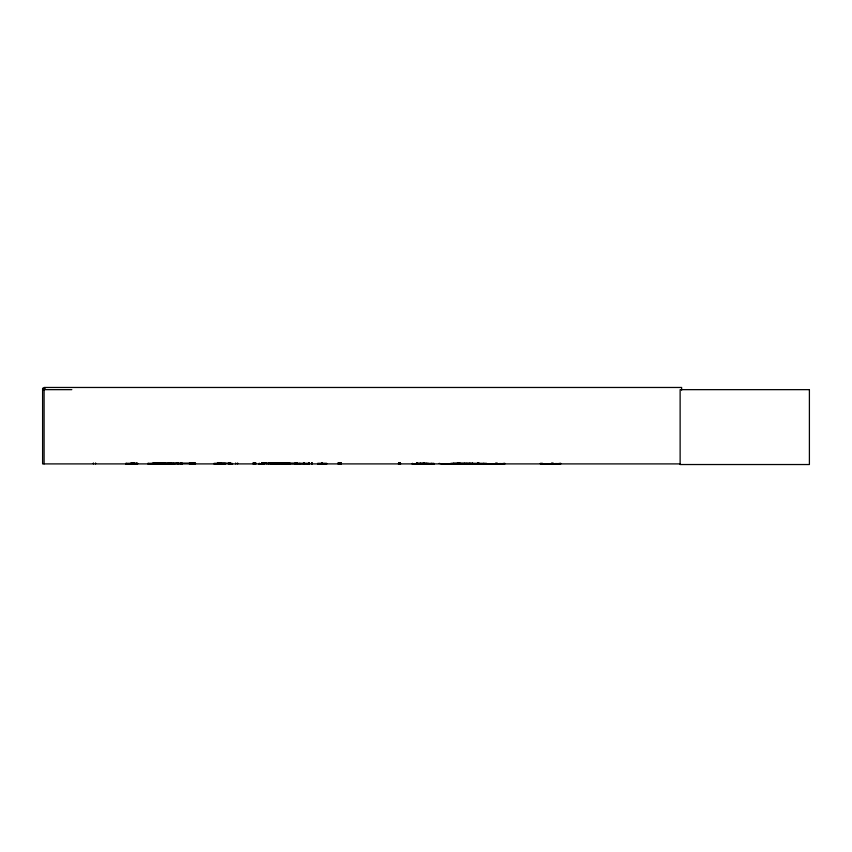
<?xml version="1.0" encoding="UTF-8"?>
<svg xmlns="http://www.w3.org/2000/svg" width="852" height="852" viewBox="0 0 852 852"><rect width="100%" height="100%" fill="white"/><g stroke="black" fill="none" stroke-linecap="round" stroke-linejoin="round"><path stroke-width="1.28" d="M125.808 463.829L137.609 463.808M126.373 463.882L126.373 463.328M137.034 463.882L137.034 463.328M214.129 463.829L225.354 463.808M453.062 463.882L453.062 463.286L484.053 463.328L484.074 463.903L450.623 463.861M453.626 463.882L453.637 463.328M464.287 463.882L464.297 463.328M464.862 463.882L464.862 463.328M472.37 463.808L472.37 463.296M483.595 463.808L483.595 463.296M148.088 463.328L174.522 463.328L174.5 463.903M158.781 463.839L158.696 462.817M158.919 463.328L158.941 463.903M299.201 463.328L299.222 463.903M308.009 463.808L268.178 463.296L277.848 463.286L277.848 463.903M254.865 463.882L254.397 463.808M255.131 463.328L255.174 463.903L255.249 462.817M281.959 463.808L281.735 462.785M459.398 463.829L459.441 462.817M459.654 463.328L459.729 463.903M469.324 463.328L469.367 463.903M412.048 463.903L434.041 463.882M412.432 463.744L433.838 463.318L434.051 463.861M420.537 463.328L420.59 463.903M266.729 463.903L266.729 463.286L258.955 463.829M259.455 463.328L259.519 463.903M266.676 463.328L258.539 463.903M270.201 463.307L270.265 463.882M277.411 463.307L277.475 463.882M457.087 463.328L457.162 463.903M462.774 463.808L462.86 463.903M152.252 463.328L152.327 463.903M157.471 463.328L157.545 463.903M165.789 463.328L165.852 463.903M170.57 463.829L170.688 462.817M171.007 463.328L171.082 463.903M264.237 463.328L264.312 463.903L264.067 462.817M272.534 463.808L272.619 463.903M284.28 463.829L284.163 462.817M289.872 463.829L289.989 463.286L290.01 463.903M158.27 463.328L158.344 463.903M178.132 463.829L178.089 462.817M181.71 463.829L181.71 463.126M182.158 463.808L182.253 463.903M217.686 463.328L217.761 463.903M220.689 462.817L220.806 463.829M221.254 463.808L221.35 463.903M194.235 463.286L193.883 463.829M339.362 463.829L339.927 463.286M398.353 463.903L398.896 463.744M433.87 463.722L416.181 463.893M416.83 463.722L416.511 462.817M431.314 463.318L431.187 463.893M418.375 463.722L418.864 463.722M263.8 463.829L263.705 462.817M45.262 388.256L42.6 388.256L42.6 463.903L680.301 463.903M42.6 389.652L71.824 389.652M155.948 463.126L177.397 463.126M181.582 463.126L189.985 463.126M220.679 463.126L229.081 463.126M262.714 463.126L270.904 463.126M274.695 463.094L284.163 463.126M288.413 463.126L296.326 463.126M425.563 463.105L427.235 463.105M477.844 463.126L478.579 463.126M495.598 463.105L497.259 463.105M551.521 463.105L553.182 463.105M175.8 463.903L175.8 463.286L182.253 463.286M189.314 463.903L189.314 463.286L192.957 463.296L192.903 463.903M193.457 463.328L193.532 463.829M290.01 463.286L278.87 463.254L278.87 463.882M294.739 463.903L294.739 463.286L308.041 463.286L308.041 463.903M338.819 463.328L339.096 463.903M484.511 463.318L486.567 463.318M540.434 463.318L542.49 463.318M272.672 463.413L286.655 463.413M450.633 463.413L472.242 463.413M272.651 463.616L286.687 463.616M450.612 463.616L472.264 463.616M504.799 463.573L484.511 463.893M560.722 463.573L540.413 463.893M147.96 463.829L174.671 463.903M175.874 463.328L182.179 463.744M317.828 463.829L326.795 463.903M400.089 463.808L400.674 463.839M484.49 463.722L504.799 463.722M540.413 463.722L560.722 463.722M218.581 463.286L218.634 463.903L218.591 462.817M228.954 463.829L229.06 462.817L229.188 463.903M228.56 463.829L232.585 463.903M189.346 463.286L193.936 463.882M189.858 463.829L189.975 462.817M173.158 463.328L173.084 463.903M169.186 463.829L169.271 462.817L169.378 463.903M300.021 463.328L299.957 463.903M294.76 463.286L294.877 463.829M287.806 463.286L287.923 463.829M288.295 463.829L288.498 462.817M274.759 463.829L274.845 462.785M269.051 463.286L269.03 463.903M181.039 463.286L181.018 463.903M181.529 463.829L181.529 462.817M167.578 463.808L167.482 463.903M162.285 463.286L162.402 463.829M162.775 463.829L162.753 463.286M472.562 463.286L472.54 463.903M466.853 463.286L466.832 463.903M286.102 463.254L286.08 463.882M428.386 463.286L428.364 463.903M420.27 463.286L420.26 463.903M470.016 463.286L470.006 463.903M460.336 463.286L460.325 463.903M416.308 463.573L416.681 462.817M163.701 463.808L163.861 462.817M472.828 463.808L472.828 463.328M681.632 390.109L681.632 387.468L44.102 387.468L44.102 463.903M560.701 463.893L560.701 463.318L558.646 463.573M557.272 463.573L555.206 463.573M553.385 463.573L551.319 463.573M504.799 463.893L504.778 463.318L502.723 463.573M501.349 463.573L499.283 463.573M497.462 463.573L495.395 463.573M478.707 462.817L478.739 463.903M478.632 462.817L478.579 463.903M478.345 462.817L478.313 463.903M478.185 462.817L478.238 463.903M478.121 462.817L478.089 463.903M477.834 462.817L477.844 463.903L477.684 462.817M459.505 462.817L459.494 463.903M459.143 462.817L459.185 463.903L459.058 462.817M458.93 462.817L458.887 463.903M458.482 462.817L458.493 463.903M458.365 462.817L458.365 463.903M458.131 462.817L458.131 463.903M458.014 462.817L457.897 463.903M424.456 462.817L424.371 463.903M424.328 463.903L424.168 462.817L424.094 463.903M423.966 462.817L423.838 463.903M423.795 462.817L423.668 463.903L423.582 463.126L417.256 463.126L417.256 463.903L417.182 462.817M423.423 462.817L423.306 463.903M417.459 462.817L417.544 463.903M417.054 463.903L416.926 462.817L416.756 463.903M412.485 463.286L412.485 463.903M400.259 463.126L400.259 463.903M400.025 462.817L400.067 463.903L399.907 462.817M399.79 462.817L399.79 463.903M399.247 462.817L399.247 463.903M399.13 462.817L399.013 463.903M398.896 462.817L398.779 463.903L398.779 463.126M341.141 463.126L341.141 463.903M341.024 462.817L341.024 463.903M340.906 462.817L340.906 463.903M340.129 462.817L340.129 463.903M340.012 462.817L339.927 463.903M338.766 462.817L338.745 463.903M338.255 462.817L338.255 463.903M338.201 462.817L338.137 463.903M326.593 463.903L326.593 463.286L317.785 463.286L317.785 463.903M322.312 462.817L322.301 463.903M322.12 462.817L322.12 463.903M321.981 462.817L321.95 463.903L321.875 462.817M321.63 462.817L321.641 463.903M312.088 462.817L312.066 463.903M311.97 462.817L311.97 463.903M311.587 462.817L311.47 463.903M309.319 463.126L309.319 463.903M309.201 462.817L309.265 463.903M308.818 462.817L308.807 463.903M308.754 462.817L308.712 463.903M303.908 462.817L303.876 463.903M303.706 462.817L303.791 463.903M303.514 462.817L303.482 463.903M297.433 462.817L297.433 463.903M297.284 462.817L297.252 463.903M297.146 462.817L297.146 463.903M297.018 462.817L296.997 463.903M296.56 462.817L296.592 463.903M296.432 462.817L296.432 463.903M296.304 462.817L296.326 463.903M296.145 463.126L296.145 463.903M288.594 463.126L288.594 463.903M288.317 462.817L288.338 463.903M288.178 462.817L288.157 463.903M287.752 462.817L287.784 463.903M287.497 462.817L287.486 463.903M287.305 462.817L287.412 463.903M285.26 462.817L285.271 463.903M285.143 462.817L285.164 463.903M284.856 462.817L284.983 463.903M284.749 462.817L284.792 463.903M284.632 463.126L284.632 463.903M284.43 462.817L284.398 463.903M284.089 462.817L283.982 463.903M282.598 462.785L282.566 463.903M282.513 462.785L282.502 463.882M282.257 462.785L282.257 463.882M282.129 462.785L282.001 463.903M281.895 462.785L281.863 463.882M281.533 462.785L281.501 463.882M281.394 463.094L281.394 463.882M276.325 462.817L276.431 463.903M276.272 462.817L276.25 463.903M276.016 462.817L275.984 463.903M275.59 462.817L275.558 463.903M275.324 462.817L275.345 463.903M275.143 462.817L275.143 463.903M274.951 463.094L274.951 463.882M274.61 462.785L274.695 463.882M274.482 462.785L274.44 463.882M274.206 462.785L274.248 463.903M274.088 462.785L274.088 463.882M273.886 462.785L273.843 463.882M273.748 462.785L273.748 463.882M271.767 462.817L271.735 463.903M271.554 462.817L271.522 463.903M271.447 462.817L271.394 463.903M271.319 462.817L271.16 463.903L270.989 462.817M270.861 462.817L270.904 463.903M270.734 462.817L270.648 463.903M270.553 462.817L270.446 463.903M268.124 463.286L268.124 463.903M263.96 463.126L263.96 463.903M263.47 462.817L263.502 463.903M263.343 462.817L263.247 463.903M263.002 462.817L263.087 463.903M262.895 463.126L262.895 463.903M262.746 462.817L262.714 463.903M262.608 462.817L262.48 463.903M262.448 462.817L262.448 463.903M262.054 462.817L262.022 463.903M261.788 462.817L261.788 463.903L261.607 462.817M259.093 463.286L259.093 463.903M255.813 463.903L255.76 462.817L255.696 463.903M254.375 463.903L254.333 462.817L254.215 463.903M254.098 462.817L254.098 463.903M253.321 462.817L253.321 463.903M253.204 462.817L253.087 463.903M237.655 462.966L237.655 463.903M235.695 462.966L235.695 463.903M231.989 463.903L231.989 463.286L228.411 463.286L228.411 463.903M230.264 462.817L230.264 463.903M230.061 462.817L230.136 463.903M229.88 462.817L229.891 463.903M229.337 462.817L229.316 463.903M225.354 463.903L225.354 463.286L214.129 463.328L214.118 463.903M220.796 463.126L220.753 463.903M220.561 462.817L220.412 463.903M220.05 462.817L220.05 463.903M219.933 462.817L219.944 463.903M219.731 462.817L219.699 463.903M218.357 462.817L218.357 463.903M217.345 463.126L217.345 463.903M195.449 463.126L195.449 463.903M195.215 462.817L195.215 463.903M194.32 462.817L194.32 463.903M194.203 462.817L194.235 463.903M193.34 462.817L193.308 463.903M193.106 462.817L193.116 463.903M192.328 462.817L192.328 463.903M192.094 463.126L192.094 463.903M191.167 462.817L191.167 463.903M190.933 462.817L190.986 463.903M190.784 462.817L190.805 463.903M190.23 462.817L190.252 463.903M190.102 462.817L190.071 463.903M181.476 462.817L181.348 463.903L181.327 462.817M180.784 462.817L180.762 463.903M180.592 462.817L180.528 463.903M180.4 462.817L180.4 463.903M178.505 462.817L178.675 463.903M178.345 462.817L178.398 463.903M178.217 462.817L178.324 463.903M177.631 462.817L177.663 463.903M177.504 462.817L177.504 463.903L177.365 462.817M177.216 463.126L177.216 463.903M170.954 462.817L170.954 463.903M170.794 462.817L170.783 463.903M170.038 462.817L170.07 463.903M169.91 462.817L169.804 463.903M169.761 462.817L169.655 463.903M169.484 462.817L169.484 463.903M168.973 462.817L168.941 463.903M168.781 462.817L168.792 463.903M168.664 463.903L168.6 462.817L168.526 463.903M168.376 462.817L168.376 463.903M164.969 462.817L164.862 463.903L164.787 462.817M164.521 462.817L164.553 463.903M164.127 463.903L164.127 462.817L163.967 463.903M163.68 463.126L163.68 463.903M161.773 463.903L161.667 462.817L161.624 463.903M161.358 462.817L161.379 463.903M160.868 462.817L160.89 463.903M160.623 462.817L160.666 463.903M160.474 462.817L160.474 463.903M159.707 463.126L159.707 463.903M159.59 462.817L159.59 463.903M159.473 462.817L159.473 463.903M158.578 462.817L158.493 463.903M155.98 462.817L156.129 463.903M155.948 462.817L155.948 463.903M155.682 462.817L155.714 463.903M155.256 462.817L155.288 463.903M155.128 462.817L155.128 463.903M155.021 462.817L155.021 463.903M154.84 462.817L154.84 463.903M154.095 462.817L154.042 463.903M153.882 462.817L153.829 463.903M153.743 462.817L153.669 463.903M153.552 462.817L153.488 463.903M153.339 462.817L153.371 463.903M153.285 462.817L153.285 463.903M148.11 463.286L148.11 463.903M137.609 463.903L137.609 463.286L125.808 463.328L125.798 463.903M136.725 462.966L136.725 463.903M134.776 462.966L134.776 463.903M134.339 462.817L134.456 463.903M134.233 462.817L134.233 463.903M133.444 463.903L133.444 462.817L133.253 463.903M133.21 462.817L133.178 463.903M133.018 462.966L133.018 463.903M132.305 462.817L132.177 463.903M131.804 462.817L131.783 463.903M131.613 462.817L131.623 463.903M131.229 463.903L131.112 462.817L131.101 463.903M95.584 462.966L95.584 463.903M93.4 462.966L93.4 463.903M452.071 463.435A24.41 16.71 35.1 0 1 439.174 463.35M809.4 389.652L680.13 389.652L680.13 464.532L809.4 464.532L809.4 389.652M304.175 463.903L304.196 462.817L304.153 463.903M219.55 463.903L219.55 462.817L219.486 463.903M217.579 463.903L217.579 462.817L217.462 463.903"/></g></svg>
